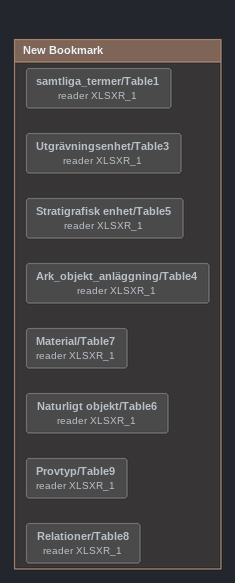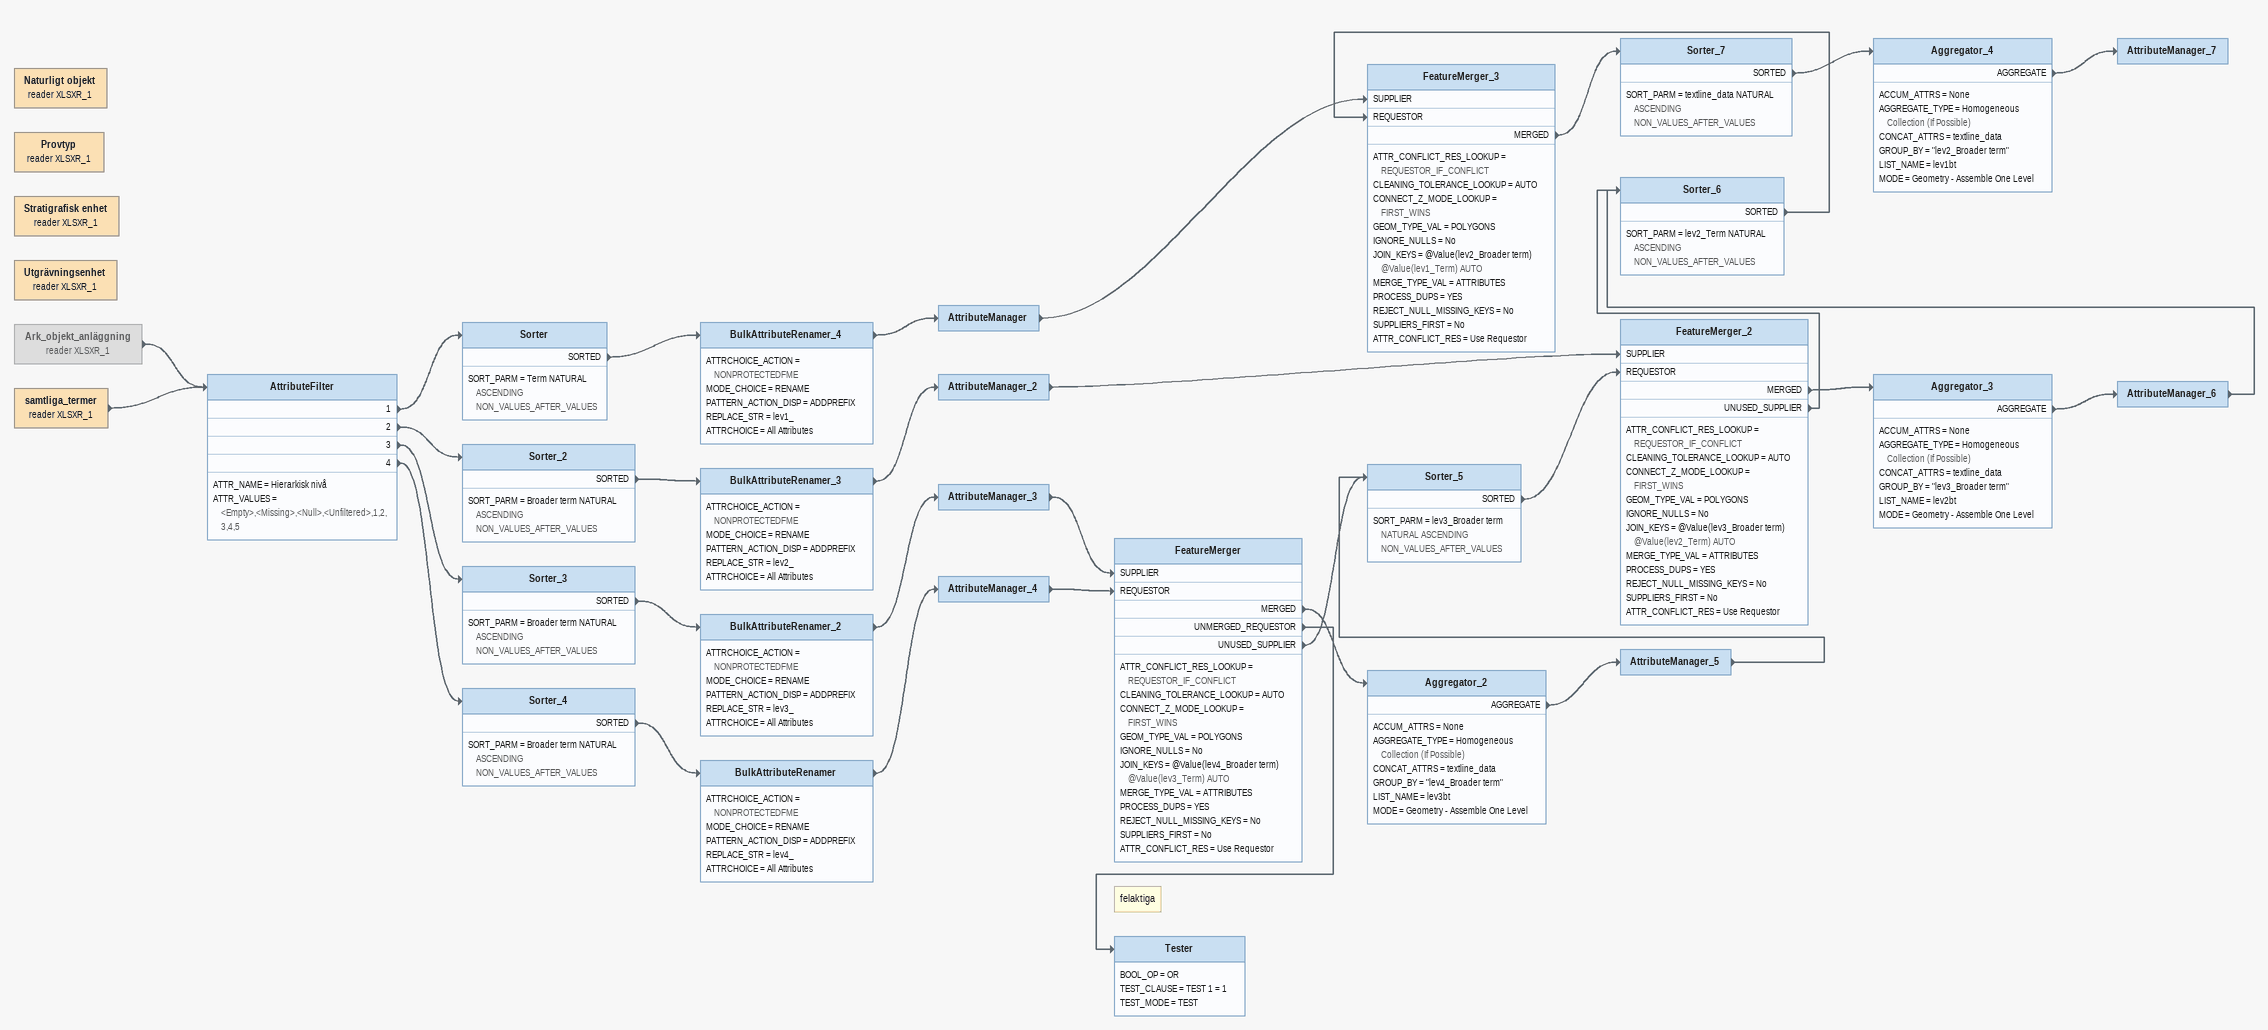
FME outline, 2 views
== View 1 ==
Bookmark: New Bookmark
samtliga_termer/Table1 (reader XLSXR_1) [off]
Utgrävningsenhet/Table3 (reader XLSXR_1) [off]
Stratigrafisk enhet/Table5 (reader XLSXR_1) [off]
Ark_objekt_anläggning/Table4 (reader XLSXR_1) [off]
Naturligt objekt/Table6 (reader XLSXR_1) [off]
Material/Table7 (reader XLSXR_1) [off]
Provtyp/Table9 (reader XLSXR_1) [off]
Relationer/Table8 (reader XLSXR_1) [off]

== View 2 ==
Naturligt objekt (reader XLSXR_1)
Provtyp (reader XLSXR_1)
Stratigrafisk enhet (reader XLSXR_1)
Utgrävningsenhet (reader XLSXR_1)
Ark_objekt_anläggning (reader XLSXR_1) [off]
    -> AttributeFilter
samtliga_termer (reader XLSXR_1)
    -> AttributeFilter
AttributeFilter
    ATTR_NAME = Hierarkisk nivå
    ATTR_VALUES = <Empty>,<Missing>,<Null>,<Unfiltered>,1,2,3,4,5
    1 -> Sorter
    2 -> Sorter_2
    3 -> Sorter_3
    4 -> Sorter_4
Sorter
    SORT_PARM = Term NATURAL ASCENDING NON_VALUES_AFTER_VALUES
    SORTED -> BulkAttributeRenamer_4
BulkAttributeRenamer_4
    ATTRCHOICE_ACTION = NONPROTECTEDFME
    MODE_CHOICE = RENAME
    PATTERN_ACTION_DISP = ADDPREFIX
    REPLACE_STR = lev1_
    ATTRCHOICE = All Attributes
    -> AttributeManager
AttributeManager
    -> FeatureMerger_3 [SUPPLIER]
Sorter_2
    SORT_PARM = Broader term NATURAL ASCENDING NON_VALUES_AFTER_VALUES
    SORTED -> BulkAttributeRenamer_3
BulkAttributeRenamer_3
    ATTRCHOICE_ACTION = NONPROTECTEDFME
    MODE_CHOICE = RENAME
    PATTERN_ACTION_DISP = ADDPREFIX
    REPLACE_STR = lev2_
    ATTRCHOICE = All Attributes
    -> AttributeManager_2
AttributeManager_2
    -> FeatureMerger_2 [SUPPLIER]
Sorter_3
    SORT_PARM = Broader term NATURAL ASCENDING NON_VALUES_AFTER_VALUES
    SORTED -> BulkAttributeRenamer_2
BulkAttributeRenamer_2
    ATTRCHOICE_ACTION = NONPROTECTEDFME
    MODE_CHOICE = RENAME
    PATTERN_ACTION_DISP = ADDPREFIX
    REPLACE_STR = lev3_
    ATTRCHOICE = All Attributes
    -> AttributeManager_3
AttributeManager_3
    -> FeatureMerger [SUPPLIER]
Sorter_4
    SORT_PARM = Broader term NATURAL ASCENDING NON_VALUES_AFTER_VALUES
    SORTED -> BulkAttributeRenamer
BulkAttributeRenamer
    ATTRCHOICE_ACTION = NONPROTECTEDFME
    MODE_CHOICE = RENAME
    PATTERN_ACTION_DISP = ADDPREFIX
    REPLACE_STR = lev4_
    ATTRCHOICE = All Attributes
    -> AttributeManager_4
AttributeManager_4
    -> FeatureMerger [REQUESTOR]
FeatureMerger
    ATTR_CONFLICT_RES_LOOKUP = REQUESTOR_IF_CONFLICT
    CLEANING_TOLERANCE_LOOKUP = AUTO
    CONNECT_Z_MODE_LOOKUP = FIRST_WINS
    GEOM_TYPE_VAL = POLYGONS
    IGNORE_NULLS = No
    JOIN_KEYS = @Value(lev4_Broader term) @Value(lev3_Term) AUTO
    MERGE_TYPE_VAL = ATTRIBUTES
    PROCESS_DUPS = YES
    REJECT_NULL_MISSING_KEYS = No
    SUPPLIERS_FIRST = No
    ATTR_CONFLICT_RES = Use Requestor
    MERGED -> Aggregator_2
    UNMERGED_REQUESTOR -> Tester
    UNUSED_SUPPLIER -> Sorter_5
Aggregator_2
    ACCUM_ATTRS = None
    AGGREGATE_TYPE = Homogeneous Collection (If Possible)
    CONCAT_ATTRS = textline_data
    GROUP_BY = "lev4_Broader term"
    LIST_NAME = lev3bt
    MODE = Geometry - Assemble One Level
    AGGREGATE -> AttributeManager_5
AttributeManager_5
    -> Sorter_5
Sorter_5
    SORT_PARM = lev3_Broader term NATURAL ASCENDING NON_VALUES_AFTER_VALUES
    SORTED -> FeatureMerger_2 [REQUESTOR]
FeatureMerger_2
    ATTR_CONFLICT_RES_LOOKUP = REQUESTOR_IF_CONFLICT
    CLEANING_TOLERANCE_LOOKUP = AUTO
    CONNECT_Z_MODE_LOOKUP = FIRST_WINS
    GEOM_TYPE_VAL = POLYGONS
    IGNORE_NULLS = No
    JOIN_KEYS = @Value(lev3_Broader term) @Value(lev2_Term) AUTO
    MERGE_TYPE_VAL = ATTRIBUTES
    PROCESS_DUPS = YES
    REJECT_NULL_MISSING_KEYS = No
    SUPPLIERS_FIRST = No
    ATTR_CONFLICT_RES = Use Requestor
    MERGED -> Aggregator_3
    UNUSED_SUPPLIER -> Sorter_6
Aggregator_3
    ACCUM_ATTRS = None
    AGGREGATE_TYPE = Homogeneous Collection (If Possible)
    CONCAT_ATTRS = textline_data
    GROUP_BY = "lev3_Broader term"
    LIST_NAME = lev2bt
    MODE = Geometry - Assemble One Level
    AGGREGATE -> AttributeManager_6
AttributeManager_6
    -> Sorter_6
Sorter_6
    SORT_PARM = lev2_Term NATURAL ASCENDING NON_VALUES_AFTER_VALUES
    SORTED -> FeatureMerger_3 [REQUESTOR]
FeatureMerger_3
    ATTR_CONFLICT_RES_LOOKUP = REQUESTOR_IF_CONFLICT
    CLEANING_TOLERANCE_LOOKUP = AUTO
    CONNECT_Z_MODE_LOOKUP = FIRST_WINS
    GEOM_TYPE_VAL = POLYGONS
    IGNORE_NULLS = No
    JOIN_KEYS = @Value(lev2_Broader term) @Value(lev1_Term) AUTO
    MERGE_TYPE_VAL = ATTRIBUTES
    PROCESS_DUPS = YES
    REJECT_NULL_MISSING_KEYS = No
    SUPPLIERS_FIRST = No
    ATTR_CONFLICT_RES = Use Requestor
    MERGED -> Sorter_7
Sorter_7
    SORT_PARM = textline_data NATURAL ASCENDING NON_VALUES_AFTER_VALUES
    SORTED -> Aggregator_4
Aggregator_4
    ACCUM_ATTRS = None
    AGGREGATE_TYPE = Homogeneous Collection (If Possible)
    CONCAT_ATTRS = textline_data
    GROUP_BY = "lev2_Broader term"
    LIST_NAME = lev1bt
    MODE = Geometry - Assemble One Level
    AGGREGATE -> AttributeManager_7
AttributeManager_7
Note: felaktiga
Tester
    BOOL_OP = OR
    TEST_CLAUSE = TEST 1 = 1
    TEST_MODE = TEST
